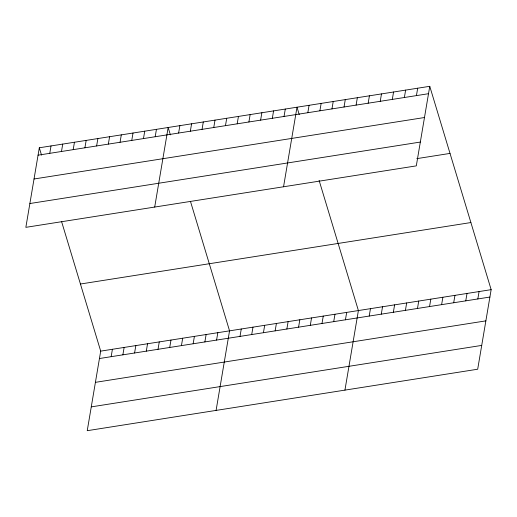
<?xml version="1.0" encoding="UTF-8"?>
<svg xmlns="http://www.w3.org/2000/svg" width="517" height="517" viewBox="0 0 517 517"><rect width="100%" height="100%" fill="white"/><g stroke="black" fill="none" stroke-linecap="round" stroke-linejoin="round"><path stroke-width="0.78" d="M39.311 147.778L25.85 227.344L416.301 165.873L429.763 86.307L39.311 147.778L41.534 155.152M49.768 153.336L51.021 145.936M61.484 151.494L62.738 144.088M73.194 149.646L74.448 142.246M84.911 147.804L86.165 140.398M96.627 145.956L97.875 138.556M108.337 144.114L109.591 136.714M120.054 142.272L121.301 134.866M131.764 140.424L133.018 133.024M61.633 221.722L100.699 351.127L87.237 430.693L477.689 369.222L491.15 289.656L429.763 86.307M143.48 138.582L144.728 131.182M111.161 356.685L112.409 349.279M155.19 136.74L156.444 129.334M122.872 354.836L124.125 347.437M154.699 207.058L168.154 127.492L170.384 134.866M134.588 352.995L135.835 345.595M178.617 133.05L179.871 125.644M146.298 351.153L147.552 343.747M190.334 131.208L191.587 123.802M158.015 349.305L159.268 341.905M202.044 129.36L203.297 121.96M169.725 347.463L170.978 340.063M213.76 127.518L215.014 120.112M181.441 345.621L182.695 338.215M225.47 125.67L226.724 118.27M193.151 343.773L194.405 336.373M237.187 123.828L238.44 116.428M204.868 341.931L206.121 334.531M248.903 121.986L250.15 114.58M216.584 340.089L217.831 332.683M260.613 120.138L261.867 112.738M216.087 410.408L229.548 330.841L190.482 201.436M272.33 118.296L273.577 110.896M240.011 336.399L241.258 328.993M284.04 116.454L285.294 109.048M251.721 334.551L252.975 327.151M283.549 186.773L297.004 107.206L299.233 114.58M263.437 332.709L264.685 325.309M307.822 112.706L309.076 105.306M275.147 330.867L276.401 323.461M319.894 110.806L321.141 103.406M286.864 329.019L288.118 321.619M331.959 108.906L333.213 101.506M298.574 327.177L299.828 319.777M344.031 107.006L345.278 99.607M310.29 325.335L311.544 317.929M356.097 105.106L357.35 97.707M322.001 323.487L323.254 316.087M368.169 103.206L369.416 95.807M333.717 321.645L334.971 314.239M380.234 101.306L381.488 93.907M345.434 319.803L346.681 312.397M392.306 99.406L393.553 92.007M344.936 390.122L358.397 310.555L319.099 180.388M404.372 97.506L405.625 90.107M369.216 316.055L370.463 308.655M416.437 95.606L417.691 88.207M381.281 314.155L382.535 306.755M393.353 312.255L394.6 304.856M405.418 310.355L406.672 302.956M417.484 308.455L418.738 301.056M429.556 306.555L430.81 299.156M441.621 304.655L442.875 297.256M453.693 302.755L454.947 295.356M465.759 300.855L467.013 293.456M477.831 298.955L479.085 291.556M38.058 155.178L428.509 93.706M34.025 178.992L424.483 117.521M29.876 203.53L420.327 142.059M416.831 158.635L450.016 153.407M80.439 284.02L470.89 222.549M100.699 351.127L491.15 289.656M99.445 358.527L489.896 297.055M95.419 382.341L485.87 320.87M91.27 406.879L481.721 345.408"/></g></svg>
